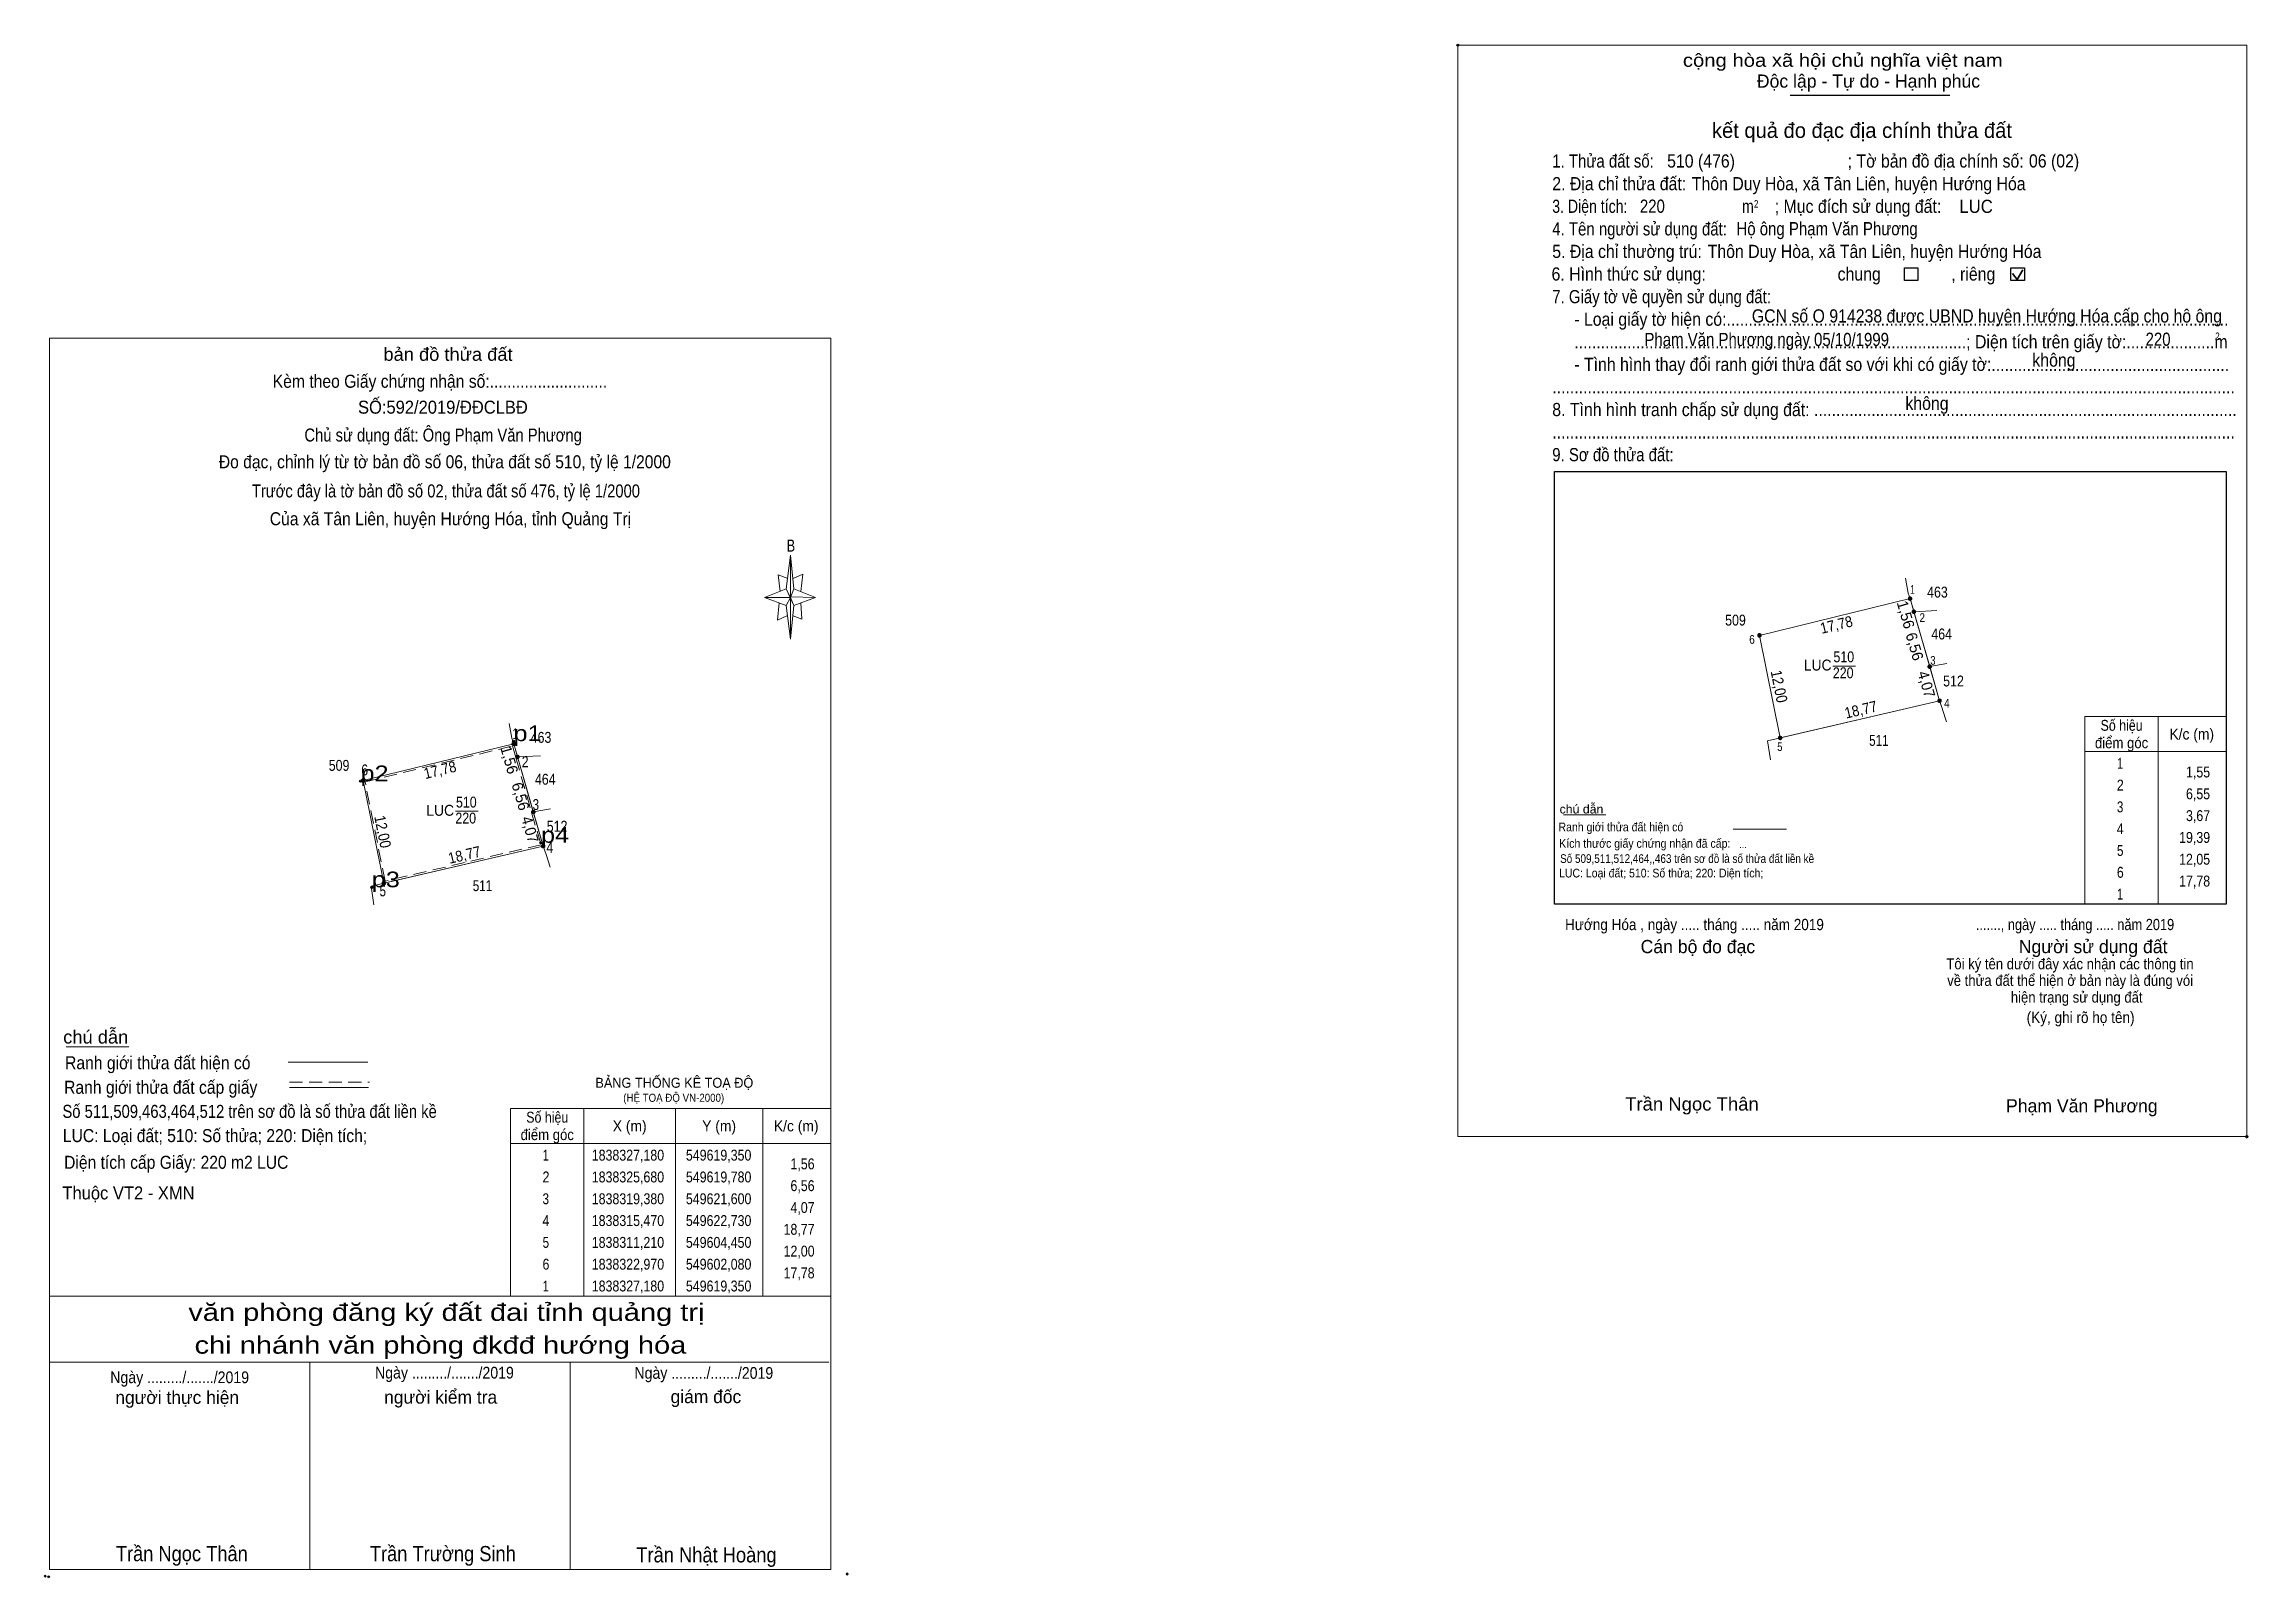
# Model space of a CAD drawing. Header units: metres. Extents: x 549566 to 549818, y 1838232 to 1838407.
import ezdxf
from ezdxf.enums import TextEntityAlignment as Align

# ---------------------------------------------------------------- set-up
doc = ezdxf.new("R2010")
doc.units = ezdxf.units.M
doc.header["$LTSCALE"] = 0.5
doc.header["$PDMODE"] = 32
doc.header["$PDSIZE"] = 0.25
doc.linetypes.add('MEDIUM_DASHED', pattern=[4.5, 3, -1.5])
for name, color, linetype, lineweight in [('1', 7, 'Continuous', 13), ('10', 7, 'Continuous', 13), ('17', 7, 'Continuous', 13), ('2', 7, 'Continuous', 25), ('28', 7, 'Continuous', 13), ('5', 7, 'Continuous', 13), ('6', 7, 'Continuous', 13), ('63', 7, 'Continuous', 13)]:
    doc.layers.add(name, color=color, linetype=linetype, lineweight=lineweight)
doc.layers.add('12', color=7, linetype='Continuous')

msp = doc.modelspace()

# ---------------------------------------------------------------- hatches: boundary and pattern name
at = {"layer": '63'}
for points in [[(549779.66, 1838343.83, 1), (549779.26, 1838343.83, 1)], [(549780.09, 1838342.33, 1), (549779.69, 1838342.33, 1)], [(549762.39, 1838339.62, 1), (549761.99, 1838339.62, 1)], [(549781.91, 1838336.03, 1), (549781.51, 1838336.03, 1)], [(549783.04, 1838332.12, 1), (549782.64, 1838332.12, 1)], [(549619.55, 1838327.18, 1), (549619.15, 1838327.18, 1)], [(549764.76, 1838327.86, 1), (549764.36, 1838327.86, 1)], [(549619.98, 1838325.68, 1), (549619.58, 1838325.68, 1)], [(549602.28, 1838322.97, 1), (549601.88, 1838322.97, 1)], [(549621.8, 1838319.38, 1), (549621.4, 1838319.38, 1)], [(549622.93, 1838315.47, 1), (549622.53, 1838315.47, 1)], [(549604.65, 1838311.21, 1), (549604.25, 1838311.21, 1)]]:
    msp.add_hatch(color=256, dxfattribs=at).paths.add_polyline_path(points)

# ---------------------------------------------------------------- linework, layer by layer
at = {"layer": '1'}
for points in [[(549779.46, 1838343.83), (549779.89, 1838342.33), (549781.71, 1838336.03), (549782.84, 1838332.12), (549764.56, 1838327.86), (549762.19, 1838339.62)], [(549619.35, 1838327.18), (549619.78, 1838325.68), (549621.6, 1838319.38), (549622.73, 1838315.47), (549604.45, 1838311.21), (549602.08, 1838322.97)], [(549619.35, 1838327.18), (549619.78, 1838325.68), (549621.6, 1838319.38), (549622.73, 1838315.47), (549604.45, 1838311.21), (549602.08, 1838322.97)]]:
    msp.add_lwpolyline(points, close=True, dxfattribs=at)
at = {"layer": '1', "linetype": 'MEDIUM_DASHED'}
msp.add_lwpolyline([(549619.21, 1838326.94), (549619.59, 1838325.62), (549621.41, 1838319.32), (549622.48, 1838315.62), (549604.61, 1838311.45), (549602.31, 1838322.82)], close=True, dxfattribs=at)
at = {"layer": '10'}
for p, q in [((549782.84, 1838332.12), (549763.96, 1838327.72)), ((549622.73, 1838315.47), (549603.85, 1838311.07))]:
    msp.add_line(p, q, dxfattribs=at)
at = {"layer": '12'}
for p in [(549619.33, 1838327.49), (549601.79, 1838322.9), (549622.49, 1838315.84), (549603.08, 1838310.74)]:
    msp.add_point(p, dxfattribs=at)
at = {"layer": '17'}
for p, q in [((549739.71, 1838319.05), (549744.56, 1838319.05)), ((549568.03, 1838292.45), (549575.23, 1838292.45))]:
    msp.add_line(p, q, dxfattribs=at)
at = {"layer": '2'}
for p, q in [((549765.71, 1838401.53), (549784, 1838401.53)), ((549738.7, 1838358.39), (549815.71, 1838358.39)), ((549815.71, 1838358.39), (549815.71, 1838308.82))]:
    msp.add_line(p, q, dxfattribs=at)
at = {"layer": '2', "lineweight": 35}
for p, q in [((549791.22, 1838381.08), (549791.74, 1838380.41)), ((549791.74, 1838380.41), (549792.37, 1838381.53))]:
    msp.add_line(p, q, dxfattribs=at)
at = {"layer": '2', "lineweight": 13}
msp.add_lwpolyline([(549727.61, 1838407.27), (549818.07, 1838407.27), (549818.07, 1838282.16), (549727.61, 1838282.16)], close=True, dxfattribs=at)
at = {"layer": '2'}
for points in [[(549778.8, 1838381.75), (549780.35, 1838381.75), (549780.35, 1838380.3), (549778.8, 1838380.3)], [(549791.02, 1838381.75), (549792.58, 1838381.75), (549792.58, 1838380.3), (549791.02, 1838380.3)]]:
    msp.add_lwpolyline(points, close=True, dxfattribs=at)
msp.add_lwpolyline([(549815.71, 1838308.82), (549738.7, 1838308.82), (549738.7, 1838358.39)], dxfattribs=at)
for p in [(549727.61, 1838407.27), (549818.07, 1838282.16)]:
    msp.add_point(p, dxfattribs=at)
at = {"layer": '28'}
for p, q in [((549779.46, 1838343.83), (549782.84, 1838332.12)), ((549619.35, 1838327.18), (549622.73, 1838315.47))]:
    msp.add_line(p, q, dxfattribs=at)
for points in [[(549764.56, 1838327.86), (549762.19, 1838339.62), (549779.46, 1838343.83)], [(549604.45, 1838311.21), (549602.08, 1838322.97), (549619.35, 1838327.18)]]:
    msp.add_lwpolyline(points, dxfattribs=at)
at = {"layer": '5'}
for p, q in [((549650.59, 1838344.94), (549651.09, 1838348.82)), ((549650.59, 1838343.06), (549648.09, 1838343.94)), ((549651.49, 1838343.06), (549651.09, 1838339.18)), ((549651.49, 1838344.94), (549653.97, 1838343.94)), ((549652.28, 1838343.35), (549652.37, 1838341.47)), ((549652.37, 1838341.47), (549651.39, 1838341.87)), ((549566.11, 1838263.88), (549655.7, 1838263.88)), ((549566.11, 1838256.32), (549655.48, 1838256.32)), ((549566.11, 1838256.32), (549655.48, 1838256.32)), ((549566.11, 1838256.32), (549655.48, 1838256.32)), ((549595.96, 1838232.55), (549595.96, 1838256.32)), ((549625.82, 1838232.55), (549625.82, 1838256.32))]:
    msp.add_line(p, q, dxfattribs=at)
for points in [[(549566.11, 1838373.69), (549655.7, 1838373.69), (549655.7, 1838232.55), (549566.11, 1838232.55)], [(549651.09, 1838348.82), (549651.49, 1838344.94), (549651.09, 1838343.94)], [(549651.09, 1838343.94), (549648.09, 1838343.94), (549650.59, 1838344.94), (549651.49, 1838343.06), (549653.97, 1838343.94), (549651.09, 1838344.04)], [(549651.09, 1838343.94), (549651.09, 1838339.18), (549650.59, 1838343.06)]]:
    msp.add_lwpolyline(points, close=True, dxfattribs=at)
for points in [[(549650.78, 1838346.15), (549649.69, 1838346.54), (549649.9, 1838344.66)], [(549651.39, 1838346.15), (549652.49, 1838346.65), (549652.28, 1838344.66)], [(549651.09, 1838343.94), (549650.59, 1838344.94), (549648.09, 1838343.94)], [(549649.78, 1838343.35), (549649.59, 1838341.37), (549650.68, 1838341.87)], [(549651.09, 1838343.94), (549651.49, 1838343.06), (549653.97, 1838343.94)], [(549655.7, 1838232.55), (549566.11, 1838232.55), (549566.11, 1838256.32)]]:
    msp.add_lwpolyline(points, dxfattribs=at)
for p in [(549565.63, 1838231.78), (549566.03, 1838231.7)]:
    msp.add_point(p, dxfattribs=at)
at = {"layer": '6'}
for p, q in [((549759.16, 1838317.41), (549765.28, 1838317.41)), ((549593.51, 1838290.7), (549602.61, 1838290.7)), ((549593.64, 1838287.8), (549602.72, 1838287.8))]:
    msp.add_line(p, q, dxfattribs=at)
at = {"layer": '6', "linetype": 'MEDIUM_DASHED'}
msp.add_line((549593.64, 1838288.4), (549602.8, 1838288.4), dxfattribs=at)
at = {"layer": '6'}
msp.add_point((549657.58, 1838232.03), dxfattribs=at)
at = {"layer": '63'}
for p, q in [((549779.23, 1838344.47), (549778.94, 1838346.17)), ((549779.46, 1838343.83), (549779.23, 1838344.47)), ((549779.89, 1838342.33), (549782.54, 1838342.46)), ((549770.59, 1838336.1), (549773.19, 1838336.1)), ((549781.71, 1838336.03), (549783.68, 1838336.4)), ((549782.84, 1838332.12), (549783.17, 1838331.14)), ((549783.17, 1838331.13), (549783.65, 1838329.7)), ((549799.51, 1838308.82), (549799.51, 1838330.32)), ((549807.91, 1838330.32), (549807.91, 1838308.82)), ((549807.91, 1838330.32), (549807.91, 1838308.82)), ((549815.71, 1838330.32), (549815.71, 1838308.82)), ((549619.12, 1838327.82), (549618.83, 1838329.52)), ((549619.35, 1838327.18), (549619.12, 1838327.82)), ((549763.96, 1838327.72), (549763.1, 1838327.52)), ((549763.1, 1838327.52), (549763.44, 1838325.36)), ((549619.78, 1838325.68), (549622.43, 1838325.81)), ((549621.6, 1838319.38), (549623.57, 1838319.75)), ((549612.66, 1838319.45), (549615.26, 1838319.45)), ((549622.73, 1838315.47), (549623.06, 1838314.49)), ((549623.06, 1838314.48), (549623.54, 1838313.05)), ((549603.85, 1838311.07), (549602.99, 1838310.87)), ((549602.99, 1838310.87), (549603.33, 1838308.71)), ((549627.4, 1838285.38), (549627.4, 1838263.88)), ((549637.9, 1838285.38), (549637.9, 1838263.88)), ((549647.9, 1838285.38), (549647.9, 1838263.88)), ((549619, 1838281.38), (549655.7, 1838281.38))]:
    msp.add_line(p, q, dxfattribs=at)
for points in [[(549799.51, 1838330.32), (549807.91, 1838330.32), (549815.71, 1838330.32)], [(549799.51, 1838326.32), (549807.91, 1838326.32), (549815.71, 1838326.32)], [(549815.71, 1838308.82), (549807.91, 1838308.82), (549799.51, 1838308.82)]]:
    msp.add_lwpolyline(points, dxfattribs=at)
msp.add_lwpolyline([(549619, 1838285.38), (549655.7, 1838285.38), (549655.7, 1838263.88), (549619, 1838263.88)], close=True, dxfattribs=at)
at = {"layer": '63', "linetype": 'MEDIUM_DASHED'}
for centre in [(549779.46, 1838343.83), (549779.89, 1838342.33), (549762.19, 1838339.62), (549781.71, 1838336.03), (549782.84, 1838332.12), (549619.35, 1838327.18), (549764.56, 1838327.86), (549619.78, 1838325.68), (549602.08, 1838322.97), (549621.6, 1838319.38), (549622.73, 1838315.47), (549604.45, 1838311.21)]:
    msp.add_circle(centre, 0.2, dxfattribs=at)

# ---------------------------------------------------------------- texts
at = {"layer": '1'}
for s, width, p in [('463', 0.85, (549782.595, 1838343.95)), ('509', 0.85, (549759.44, 1838340.74)), ('464', 0.85, (549783.08, 1838339.15)), ('510', 0.85, (549771.86, 1838336.53)), ('LUC', 0.95, (549768.865, 1838335.59)), ('220', 0.85, (549771.79, 1838334.7)), ('512', 0.85, (549784.435, 1838333.76)), ('463', 0.85, (549622.485, 1838327.3)), ('511', 0.8, (549775.88, 1838326.95)), ('509', 0.85, (549599.33, 1838324.09)), ('464', 0.85, (549622.97, 1838322.5)), ('LUC', 0.95, (549610.925, 1838318.94)), ('510', 0.85, (549613.92, 1838319.88)), ('220', 0.85, (549613.85, 1838318.05)), ('512', 0.85, (549624.325, 1838317.11)), ('511', 0.8, (549615.77, 1838310.3))]:
    msp.add_text(s, height=1.25, dxfattribs=dict(at, width=width)).set_placement(p, align=Align.CENTER)
for s, height, width, p in [('BẢNG THỐNG KÊ TOẠ ĐỘ ', 1.145, 0.95, (549628.72, 1838287.76)), ('(HỆ TOẠ ĐỘ VN-2000)', 0.9256, 0.9, (549631.91, 1838286.15))]:
    msp.add_text(s, height=height, dxfattribs=dict(at, width=width)).set_placement(p)
at = {"layer": '12', "width": 1.2}
for s, p in [('p1', (549619.33, 1838327.49)), ('p1', (549619.33, 1838327.49)), ('p2', (549601.79, 1838322.9)), ('p2', (549601.79, 1838322.9)), ('p4', (549622.49, 1838315.84)), ('p4', (549622.49, 1838315.84)), ('p3', (549603.08, 1838310.74)), ('p3', (549603.08, 1838310.74))]:
    msp.add_text(s, height=1.8, dxfattribs=at).set_placement(p)
at = {"layer": '2'}
for s, height, width, p in [('cộng hòa xã hội chủ nghĩa việt nam', 1.51, 1.15, (549753.41, 1838404.79)), ('1. Thửa đất số:', 1.51, 0.85, (549738.43, 1838393.24)), ('510 (476)', 1.51, 0.9, (549751.6, 1838393.24)), ('; Tờ bản đồ địa chính số:', 1.51, 0.9, (549772.3, 1838393.24)), ('06 (02)', 1.51, 0.9, (549793.09, 1838393.25)), ('2. Địa chỉ thửa đất:', 1.51, 0.9, (549738.43, 1838390.64)), ('Thôn Duy Hòa, xã Tân Liên, huyện Hướng Hóa', 1.51, 0.9, (549754.43, 1838390.64)), ('3. Diện tích:', 1.51, 0.8, (549738.43, 1838388.05)), ('220', 1.51, 0.85, (549748.48, 1838388.06)), ('m', 1.51, 0.8, (549760.19, 1838388.05)), ('2', 0.8627, 0.8, (549761.56, 1838388.65)), ('; Mục đích sử dụng đất:', 1.51, 0.9, (549763.94, 1838388.05)), ('LUC', 1.51, 0.95, (549785.11, 1838388.04)), ('4. Tên người sử dụng đất:', 1.51, 0.85, (549738.43, 1838385.46)), ('Hộ ông Phạm Văn Phương', 1.51, 0.85, (549759.55, 1838385.48)), ('5. Địa chỉ thường trú:', 1.51, 0.9, (549738.43, 1838382.88)), ('Thôn Duy Hòa, xã Tân Liên, huyện Hướng Hóa', 1.51, 0.9, (549756.25, 1838382.88)), ('6. Hình thức sử dụng:', 1.51, 0.9, (549738.35, 1838380.29)), ('chung                , riêng', 1.51, 0.9, (549771.15, 1838380.29)), ('7. Giấy tờ về quyền sử dụng đất:', 1.51, 0.85, (549738.43, 1838377.69)), ('     - Loại giấy tờ hiện có:..................................................................................................................', 1.51, 0.9, (549738.43, 1838375.11)), ('GCN số O 914238 được UBND huyện Hướng Hóa cấp cho hộ ông', 1.51, 0.9, (549761.31, 1838375.48)), ('     .........................................................................................; Diện tích trên giấy tờ:....................m', 1.51, 0.9, (549738.43, 1838372.52)), ('Phạm Văn Phương ngày 05/10/1999', 1.51, 0.85, (549749, 1838372.78)), ('220', 1.51, 0.85, (549806.46, 1838372.81)), ('2', 0.8627, 0.8, (549814.45, 1838373.47)), ('     - Tình hình thay đổi ranh giới thửa đất so với khi có giấy tờ:......................................................', 1.51, 0.9, (549738.43, 1838369.93)), ('không', 1.51, 0.9, (549793.48, 1838370.42)), ('8. Tình hình tranh chấp sử dụng đất: ................................................................................................', 1.51, 0.9, (549738.43, 1838364.75)), ('...........................................................................................................................................................', 1.51, 0.9, (549738.43, 1838367.35)), ('không', 1.51, 0.9, (549778.92, 1838365.47)), ('9. Sơ đồ thửa đất:', 1.51, 0.85, (549738.43, 1838359.58)), ('...........................................................................................................................................................', 1.51, 0.9, (549738.43, 1838362.18)), ('Hướng Hóa , ngày ..... tháng ..... năm 2019', 1.29, 0.9, (549739.9, 1838305.83)), ('......., ngày ..... tháng ..... năm 2019', 1.29, 0.85, (549787, 1838305.83)), ('(Ký, ghi rõ họ tên)', 1.294, 0.9, (549792.82, 1838295.18)), ('Trần Ngọc Thân', 1.51, 1.05, (549746.79, 1838285.15))]:
    msp.add_text(s, height=height, dxfattribs=dict(at, width=width)).set_placement(p)
for s, p in [('Độc lập - Tự do - Hạnh phúc', (549761.89, 1838402.4)), ('Cán bộ đo đạc', (549748.56, 1838303.19)), ('Người sử dụng đất', (549791.92, 1838303.19)), ('Phạm Văn Phương', (549790.46, 1838284.94))]:
    msp.add_text(s, height=1.51, dxfattribs=at).set_placement(p)
for s, height, p in [('kết quả đo đạc địa chính thửa đất', 1.726, (549773.94, 1838396.64)), ('.', 0.4314, (549818.0594, 1838281.92))]:
    msp.add_text(s, height=height, dxfattribs=at).set_placement(p, align=Align.CENTER)
at = {"layer": '2', "width": 0.9}
for s, height, p in [('...', 0.84, (549760.305, 1838315.24)), ('Tôi ký tên dưới đây xác nhận các thông tin', 1.247, (549797.795, 1838301.34)), ('về thửa đất thể hiện ở bản này là đúng vói', 1.247, (549797.81, 1838299.44)), ('hiện trạng sử dụng đất', 1.247, (549798.56, 1838297.52))]:
    msp.add_text(s, height=height, dxfattribs=at).set_placement(p, align=Align.CENTER)
at = {"layer": '5'}
for s, height, width, p in [('bản đồ thửa đất', 1.493, 1.05, (549611.82, 1838371.09)), ('Kèm theo Giấy chứng nhận số:...........................', 1.493, 0.9, (549610.9, 1838368)), ('SỐ:592/2019/ĐĐCLBĐ', 1.49, 0.95, (549611.235, 1838365.03)), ('Chủ sử dụng đất: Ông Phạm Văn Phương', 1.49, 0.85, (549611.26, 1838361.84)), ('Đo đạc, chỉnh lý từ tờ bản đồ số 06, thửa đất số 510, tỷ lệ 1/2000 ', 1.49, 0.9, (549611.705, 1838358.77)), ('Trước đây là tờ bản đồ số 02, thửa đất số 476, tỷ lệ 1/2000 ', 1.49, 0.85, (549611.815, 1838355.43)), ('Của xã Tân Liên, huyện Hướng Hóa, tỉnh Quảng Trị', 1.493, 0.9, (549612.1, 1838352.24)), ('B', 1.371, 0.8, (549651.135, 1838349.22)), ('văn phòng đăng ký đất đai tỉnh quảng trị', 1.99, 1.25, (549611.635, 1838261.04)), ('chi nhánh văn phòng đkđđ hướng hóa', 1.99, 1.25, (549610.95, 1838257.28)), ('Ngày ........./......./2019', 1.344, 0.9, (549581.05, 1838253.9)), ('Ngày ........./......./2019', 1.344, 0.9, (549611.41, 1838254.43)), ('Ngày ........./......./2019', 1.344, 0.9, (549641.15, 1838254.4)), ('Trần Ngọc Thân', 1.74, 0.9, (549581.295, 1838233.49)), ('Trần Trường Sinh', 1.74, 0.9, (549611.225, 1838233.49)), ('Trần Nhật Hoàng', 1.742, 0.9, (549641.455, 1838233.35))]:
    msp.add_text(s, height=height, dxfattribs=dict(at, width=width)).set_placement(p, align=Align.CENTER)
for s, p in [('người thực hiện', (549580.77, 1838251.52)), ('người kiểm tra', (549610.975, 1838251.55)), ('giám đốc', (549641.39, 1838251.61))]:
    msp.add_text(s, height=1.493, dxfattribs=at).set_placement(p, align=Align.CENTER)
at = {"layer": '6'}
for s, height, width, p in [('chú dẫn', 1.005, 1.05, (549739.27, 1838319.2)), ('Ranh giới thửa đất hiện có ', 1.005, 0.9, (549739.14, 1838317.15)), ('Kích thước giấy chứng nhận đã cấp:', 1.005, 0.9, (549739.23, 1838315.27)), ('LUC: Loại đất; 510: Số thửa; 220: Diện tích;', 1, 0.9, (549739.21, 1838311.87)), ('Số 509,511,512,464,,463 trên sơ đồ là số thửa đất liền kề', 1, 0.85, (549739.33, 1838313.53)), ('chú dẫn', 1.493, 1.05, (549567.7, 1838292.83)), ('Ranh giới thửa đất hiện có ', 1.493, 0.9, (549567.91, 1838289.88)), ('Ranh giới thửa đất cấp giấy', 1.493, 0.9, (549567.8, 1838287.07)), ('Số 511,509,463,464,512 trên sơ đồ là số thửa đất liền kề', 1.49, 0.85, (549567.61, 1838284.31)), ('LUC: Loại đất; 510: Số thửa; 220: Diện tích;', 1.49, 0.9, (549567.66, 1838281.53)), ('Diện tích cấp Giấy: 220 m2 LUC', 1.49, 0.9, (549567.8, 1838278.47)), ('Thuộc VT2 - XMN', 1.49, 0.95, (549567.61, 1838274.96))]:
    msp.add_text(s, height=height, dxfattribs=dict(at, width=width)).set_placement(p)
at = {"layer": '63'}
for s, height, width, p in [(' 1', 1, 0.75, (549780.01, 1838344.38)), (' 2', 1, 0.85, (549781.17, 1838341.15)), (' 6', 1, 0.85, (549761.65, 1838338.65)), (' 3', 1, 0.8, (549782.37, 1838336.25)), (' 4', 1, 0.85, (549783.99, 1838331.33)), (' 1', 1.25, 0.75, (549619.9, 1838327.73)), (' 5', 1, 0.8, (549764.82, 1838326.36)), (' 6', 1.25, 0.85, (549602.66, 1838323.57)), (' 2', 1.25, 0.85, (549621.06, 1838324.5)), ('1,55', 1.25, 0.85, (549813.86, 1838323.33)), (' 3', 1.25, 0.8, (549622.26, 1838319.6)), ('6,55', 1.25, 0.85, (549813.86, 1838320.83)), ('3,67', 1.25, 0.85, (549813.86, 1838318.33)), (' 4', 1.25, 0.85, (549623.88, 1838314.68)), ('19,39', 1.25, 0.85, (549813.86, 1838315.83)), ('12,05', 1.25, 0.85, (549813.86, 1838313.33)), (' 5', 1.25, 0.8, (549604.71, 1838309.71)), ('17,78', 1.25, 0.85, (549813.86, 1838310.83)), ('1,56', 1.25, 0.85, (549653.85, 1838278.41)), ('6,56', 1.25, 0.85, (549653.85, 1838275.91)), ('4,07', 1.25, 0.85, (549653.85, 1838273.41)), ('18,77', 1.25, 0.85, (549653.85, 1838270.91)), ('12,00', 1.25, 0.85, (549653.85, 1838268.41)), ('17,78', 1.25, 0.85, (549653.85, 1838265.91))]:
    msp.add_text(s, height=height, dxfattribs=dict(at, width=width)).set_placement(p, align=Align.RIGHT)
for s, rotation, p in [('1,56', 285.996, (549778.3651, 1838341.8222)), ('6,56', 286.113, (549779.3796, 1838338.1685)), ('1,56', 285.996, (549618.2551, 1838325.1722)), ('6,56', 286.113, (549619.5396, 1838320.9885))]:
    msp.add_text(s, height=1.25, rotation=rotation, dxfattribs=at).set_placement(p, align=Align.CENTER)
for s, rotation, width, p in [('17,78', 13.7, 0.9, (549771.157, 1838340.23)), ('12,00', 281.394, 0.9, (549763.8342, 1838333.6435)), ('4,07', 286.119, 0.95, (549780.7339, 1838333.8385)), ('18,77', 13.118, 0.9, (549773.9532, 1838330.4989)), ('17,78', 13.7, 0.9, (549611.047, 1838323.58)), ('12,00', 281.394, 0.9, (549603.7242, 1838316.9935)), ('4,07', 286.119, 0.95, (549620.6239, 1838317.1885)), ('18,77', 13.118, 0.9, (549613.8432, 1838313.8489))]:
    msp.add_text(s, height=1.25, rotation=rotation, dxfattribs=dict(at, width=width)).set_placement(p, align=Align.CENTER)
for s, width, p in [('Số hiệu', 0.85, (549803.71, 1838328.68)), ('điểm góc', 0.9, (549803.71, 1838326.68)), ('K/c (m)', 0.95, (549811.755, 1838327.68)), (' 1', 0.75, (549803.36, 1838324.33)), (' 2', 0.85, (549803.365, 1838321.83)), (' 3', 0.8, (549803.355, 1838319.33)), (' 4', 0.85, (549803.36, 1838316.83)), (' 5', 0.8, (549803.365, 1838314.33)), (' 6', 0.85, (549803.365, 1838311.83)), (' 1', 0.75, (549803.36, 1838309.33)), ('Số hiệu', 0.85, (549623.2, 1838283.76)), ('điểm góc', 0.9, (549623.2, 1838281.76)), ('X (m)', 0.95, (549632.65, 1838282.76)), ('Y (m)', 0.95, (549642.905, 1838282.76)), ('K/c (m)', 0.95, (549651.745, 1838282.76)), (' 1', 0.75, (549622.85, 1838279.41)), ('1838327,180', 0.85, (549632.45, 1838279.41)), ('549619,350', 0.85, (549642.85, 1838279.41)), (' 2', 0.85, (549622.855, 1838276.91)), ('1838325,680', 0.85, (549632.45, 1838276.91)), ('549619,780', 0.85, (549642.85, 1838276.91)), (' 3', 0.8, (549622.845, 1838274.41)), ('1838319,380', 0.85, (549632.45, 1838274.41)), ('549621,600', 0.85, (549642.85, 1838274.41)), (' 4', 0.85, (549622.85, 1838271.91)), ('1838315,470', 0.85, (549632.45, 1838271.91)), ('549622,730', 0.85, (549642.85, 1838271.91)), (' 5', 0.8, (549622.855, 1838269.41)), ('1838311,210', 0.85, (549632.45, 1838269.41)), ('549604,450', 0.85, (549642.85, 1838269.41)), (' 6', 0.85, (549622.855, 1838266.91)), ('1838322,970', 0.85, (549632.45, 1838266.91)), ('549602,080', 0.85, (549642.85, 1838266.91)), (' 1', 0.75, (549622.85, 1838264.41)), ('1838327,180', 0.85, (549632.45, 1838264.41)), ('549619,350', 0.85, (549642.85, 1838264.41))]:
    msp.add_text(s, height=1.25, dxfattribs=dict(at, width=width)).set_placement(p, align=Align.CENTER)

doc.saveas('drawing.dxf')
